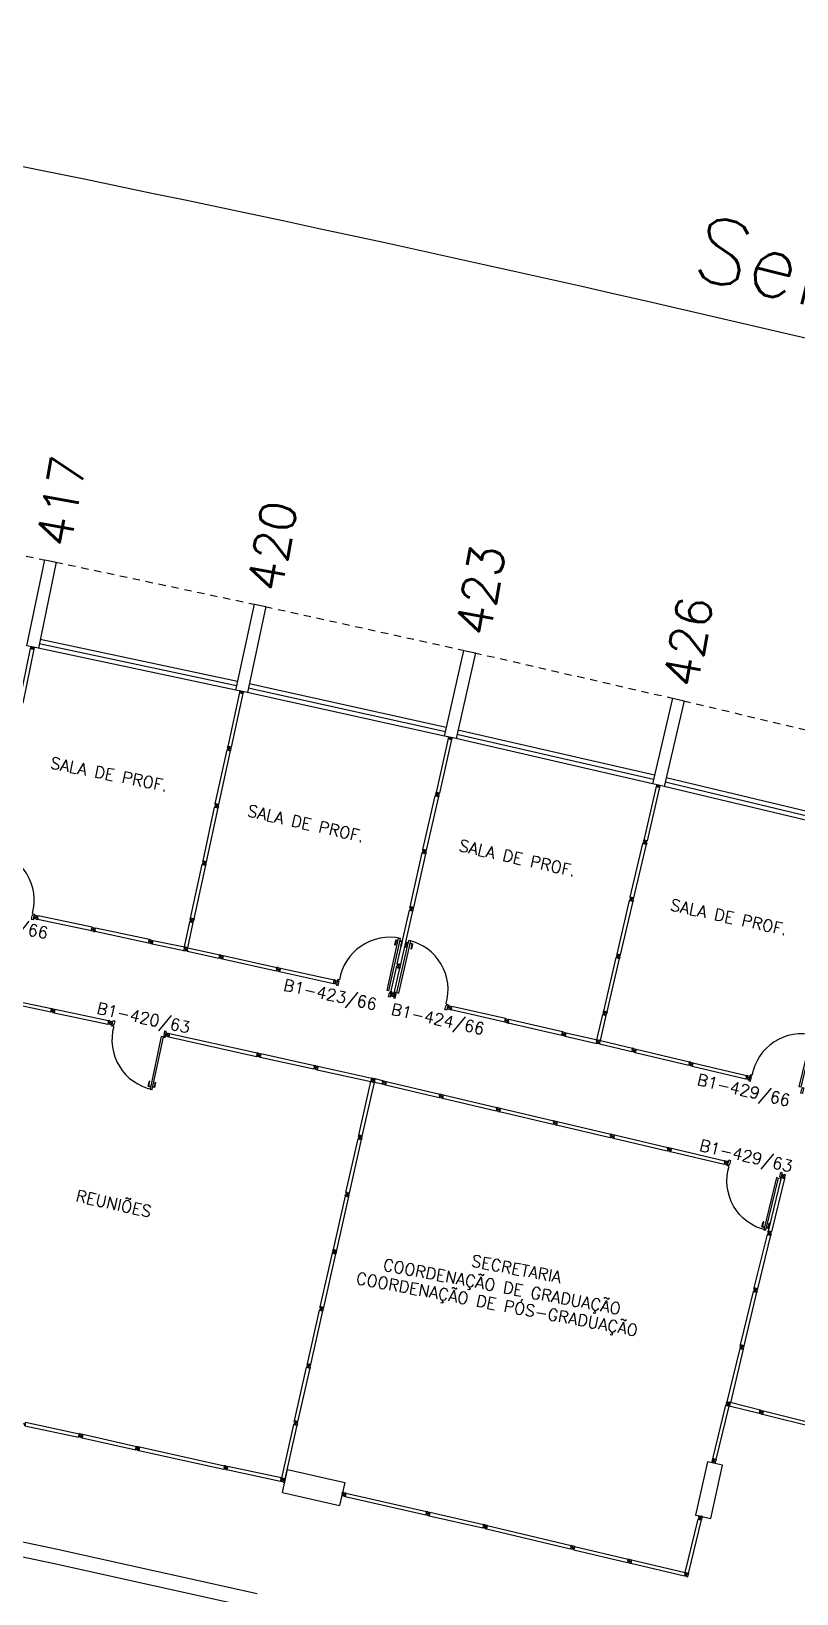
# Model space of a CAD drawing. Header units: millimetres. Extents: x 2757 to 3055, y 1102 to 1216.
# Drawn here: x 2997.98 to 3011.05, y 1180.28 to 1206.95 of the extents above; entities that cross this region are included whole.
import ezdxf

# ---------------------------------------------------------------- set-up
doc = ezdxf.new("R2010")
doc.units = ezdxf.units.MM
doc.linetypes.add('HIDDEN2', pattern=[0.1875, 0.125, -0.0625])
for name, color, linetype in [('BANC', 2, 'Continuous'), ('DIV', 2, 'Continuous'), ('ESQ', 1, 'Continuous'), ('ESTR', 3, 'Continuous'), ('NOPILAR1', 2, 'Continuous'), ('PROJ', 1, 'HIDDEN2'), ('TEXTO', 2, 'Continuous'), ('TEXTO-ENDEREÇO', 2, 'Continuous'), ('USO1', 2, 'Continuous')]:
    doc.layers.add(name, color=color, linetype=linetype)
doc.styles.add('1', font='romans.shx')
doc.styles.add('NOPILAR', font='simplex.shx', dxfattribs={"height": 0.6})
doc.styles.add('UNB-100', font='simplex.shx', dxfattribs={"height": 0.2})
doc.styles.add('UNB-100-1', font='simplex.shx', dxfattribs={"height": 0.2})
doc.dimstyles.new('1-600', dxfattribs={"dimtxt": 1.1, "dimasz": 2.5, "dimexe": 2, "dimexo": 4, "dimgap": 0.2, "dimtad": 1, "dimdec": 0, "dimzin": 4, "dimdsep": 46, "dimlunit": 6, "dimtxsty": '1', "dimblk1": 'NONE', "dimblk2": 'NONE', "dimsah": 1, "dimcen": 0, "dimclrd": 2, "dimclre": 2, "dimclrt": 2, "dimadec": 0, "dimazin": 0, "dimtfac": 1, "dimtdec": 0, "dimtmove": 2, "dimatfit": 3, "dimldrblk": 'NONE', "dimfxl": 1, "dimtolj": 1, "dimtzin": 0, "dimarcsym": 0})

# ---------------------------------------------------------------- blocks, each defined once
blk = doc.blocks.new('DIVMT-SLC')
for p, q in [((-0.03, 0.03), (-0.03, 0.006)), ((-0.008, 0.03), (-0.03, 0.03)), ((-0.0185, 0.006), (-0.03, 0.006)), ((-0.0185, -0.006), (-0.0185, 0.006)), ((-0.008, 0.03), (-0.008, 0.02)), ((-0.008, 0.02), (0.008, 0.02)), ((-0.0051, 0), (0.0051, 0)), ((0.0051, 0), (-0.0051, 0)), ((-0.0051, 0), (0.0051, 0)), ((0, -0.0051), (0, 0.0051)), ((0, 0.0051), (0, -0.0051)), ((0.008, 0.03), (0.008, 0.02)), ((0.008, 0.03), (0.03, 0.03)), ((0.0205, 0.006), (0.03, 0.006)), ((0.0205, -0.006), (0.0205, 0.006)), ((0.0205, 0.006), (0.0205, -0.006)), ((0.0205, 0.006), (0.03, 0.006)), ((0.97, 0.03), (0.03, 0.03)), ((0.03, 0.006), (0.03, 0.03)), ((0.03, -0.03), (0.03, 0.03)), ((0.03, -0.005), (0.03, 0.005)), ((0.97, -0.03), (0.97, 0.03)), ((0.97, 0.03), (0.97, 0.009)), ((0.97, 0.009), (0.97, 0.027)), ((0.9795, 0.006), (0.97, 0.006)), ((0.97, -0.005), (0.97, 0.005)), ((0.9795, 0.006), (0.9795, -0.006)), ((1.0051, 0), (0.9949, 0)), ((1, 0.0051), (1, -0.0051)), ((-0.0185, -0.006), (-0.03, -0.006)), ((-0.03, -0.03), (-0.03, -0.006)), ((-0.008, -0.03), (-0.03, -0.03)), ((-0.008, -0.03), (-0.008, -0.02)), ((-0.008, -0.02), (0.008, -0.02)), ((0.008, -0.03), (0.008, -0.02)), ((0.008, -0.03), (0.03, -0.03)), ((0.0205, -0.006), (0.03, -0.006)), ((0.0205, -0.006), (0.03, -0.006)), ((0.03, -0.006), (0.03, -0.03)), ((0.97, -0.03), (0.03, -0.03)), ((0.9795, -0.006), (0.97, -0.006)), ((0.97, -0.009), (0.97, -0.027))]:
    blk.add_line(p, q)
blk = doc.blocks.new('MTT-SLC')
for p, q in [((-0.008, 0.03), (-0.03, 0.03)), ((-0.03, 0.03), (-0.03, 0.006)), ((-0.0185, 0.006), (-0.03, 0.006)), ((-0.0185, -0.006), (-0.0185, 0.006)), ((-0.008, 0.03), (-0.008, 0.02)), ((-0.008, 0.02), (0.008, 0.02)), ((-0.0051, 0), (0.0051, 0)), ((0, -0.0051), (0, 0.0051)), ((0.008, 0.03), (0.03, 0.03)), ((0.008, 0.03), (0.008, 0.02)), ((0.0205, -0.006), (0.0205, 0.006)), ((0.0205, 0.006), (0.03, 0.006)), ((0.03, 0.006), (0.03, 0.03)), ((-0.03, -0.03), (-0.03, -0.006)), ((-0.0185, -0.006), (-0.03, -0.006)), ((-0.008, -0.03), (-0.03, -0.03)), ((-0.008, -0.02), (0.008, -0.02)), ((-0.008, -0.03), (-0.008, -0.02)), ((0.008, -0.03), (0.008, -0.02)), ((0.008, -0.03), (0.03, -0.03)), ((0.0205, -0.006), (0.03, -0.006)), ((0.03, -0.006), (0.03, -0.03))]:
    blk.add_line(p, q)
blk = doc.blocks.new('DIV-SLC')
for p, q in [((-0.0051, 0), (0.0051, 0)), ((0, -0.0051), (0, 0.0051)), ((0.0205, 0.006), (0.03, 0.006)), ((0.0205, -0.006), (0.0205, 0.006)), ((0.03, 0.03), (0.97, 0.03)), ((0.03, 0.03), (0.03, -0.03)), ((0.03, 0.009), (0.03, 0.027)), ((0.03, 0.005), (0.03, -0.005)), ((0.97, 0.03), (0.97, -0.03)), ((0.9795, 0.006), (0.97, 0.006)), ((0.97, 0.005), (0.97, -0.005)), ((0.9795, -0.006), (0.9795, 0.006)), ((1.0051, 0), (0.9949, 0)), ((0.9949, 0), (1.0051, 0)), ((1, -0.0051), (1, 0.0051)), ((0.0205, -0.006), (0.03, -0.006)), ((0.03, -0.03), (0.03, -0.009)), ((0.03, -0.009), (0.03, -0.027)), ((0.03, -0.03), (0.97, -0.03)), ((0.9795, -0.006), (0.97, -0.006))]:
    blk.add_line(p, q)
blk = doc.blocks.new('PDV2E-SLC')
at = {"layer": 'DIV', "color": 1}
for p, q in [((0.023, 0.925), (0.063, 0.925)), ((0.023, 0.925), (0.023, 0.835)), ((0.033, 0.835), (0.023, 0.835)), ((0.033, 0.915), (0.063, 0.915)), ((0.033, 0.915), (0.033, 0.835)), ((0.138, 0.925), (0.097, 0.925)), ((0.128, 0.915), (0.097, 0.915)), ((0.128, 0.915), (0.128, 0.835)), ((0.128, 0.835), (0.137, 0.835)), ((0.138, 0.925), (0.138, 0.835))]:
    blk.add_line(p, q, dxfattribs=at)
at = {"layer": 'DIV'}
for p, q in [((0.065, 0.05), (0.065, 0.965)), ((0.095, 0.965), (0.065, 0.965)), ((0.095, 0.05), (0.095, 0.965)), ((0.049, 0.05), (0.029, 0.05)), ((0.029, 0.05), (0.029, 0.035)), ((0.029, 0.035), (0.029, -0.035)), ((0.049, 0.02), (0.049, 0.05)), ((0.049, 0.02), (0.059, 0.02)), ((0.059, -0.05), (0.059, 0.02)), ((0.065, 0.05), (0.095, 0.05)), ((0.928, -0.05), (0.928, 0.02)), ((0.938, 0.02), (0.928, 0.02)), ((0.938, 0.05), (0.958, 0.05)), ((0.938, 0.02), (0.938, 0.05)), ((0.958, 0.05), (0.958, 0.035)), ((0.958, 0.035), (0.958, -0.035)), ((0.029, -0.035), (0.029, -0.05)), ((0.029, -0.05), (0.059, -0.05)), ((0.958, -0.05), (0.928, -0.05)), ((0.958, -0.035), (0.958, -0.05))]:
    blk.add_line(p, q, dxfattribs=at)
at = {"layer": 'DIV', "color": 1}
blk.add_arc((0.062, 0.1), 0.865, 356.6786, 90, dxfattribs=at)
blk = doc.blocks.new('DIVINI-SLC')
for p, q in [((-0.005, 0), (0.005, 0)), ((-0.005, 0), (0.005, 0)), ((0.008, 0.02), (0, 0.02)), ((0, 0.001), (0, 0.02)), ((0, -0.005), (0, 0.005)), ((0, -0.005), (0, 0.005)), ((0, -0.02), (0, 0.001)), ((0.008, 0.03), (0.03, 0.03)), ((0.008, 0.03), (0.008, 0.02)), ((0.02, 0.006), (0.03, 0.006)), ((0.02, 0.006), (0.02, -0.006)), ((0.02, -0.006), (0.02, 0.006)), ((0.02, 0.006), (0.03, 0.006)), ((0.02, -0.004), (0.02, 0.004)), ((0.023, 0.006), (0.027, 0.006)), ((0.03, -0.03), (0.03, 0.03)), ((0.03, 0.03), (0.03, -0.03)), ((0.03, 0.03), (0.97, 0.03)), ((0.03, 0.009), (0.03, 0.027)), ((0.03, 0.009), (0.03, 0.027)), ((0.03, -0.005), (0.03, 0.005)), ((0.03, 0.005), (0.03, -0.005)), ((0.97, 0.03), (0.97, -0.03)), ((0.98, 0.006), (0.97, 0.006)), ((0.97, 0.005), (0.97, -0.005)), ((0.98, -0.006), (0.98, 0.006)), ((0.995, 0), (1.005, 0)), ((1.005, 0), (0.995, 0)), ((1, -0.005), (1, 0.005)), ((0, -0.02), (0.008, -0.02)), ((0.008, -0.03), (0.008, -0.02)), ((0.008, -0.03), (0.03, -0.03)), ((0.02, -0.006), (0.03, -0.006)), ((0.02, -0.006), (0.03, -0.006)), ((0.023, -0.006), (0.027, -0.006)), ((0.03, -0.009), (0.03, -0.027)), ((0.03, -0.009), (0.03, -0.027)), ((0.03, -0.03), (0.03, -0.009)), ((0.03, -0.03), (0.97, -0.03)), ((0.98, -0.006), (0.97, -0.006))]:
    blk.add_line(p, q)
blk = doc.blocks.new('MDIVMT-SLC')
for p, q in [((-0.03, 0.03), (-0.03, 0.006)), ((-0.008, 0.03), (-0.03, 0.03)), ((-0.0185, 0.006), (-0.03, 0.006)), ((-0.0185, -0.006), (-0.0185, 0.006)), ((-0.008, 0.03), (-0.008, 0.02)), ((-0.008, 0.02), (0.008, 0.02)), ((-0.0051, 0), (0.0051, 0)), ((-0.0051, 0), (0.0051, 0)), ((0, -0.0051), (0, 0.0051)), ((0, -0.0051), (0, 0.0051)), ((0.008, 0.03), (0.008, 0.02)), ((0.008, 0.03), (0.03, 0.03)), ((0.0205, 0.006), (0.03, 0.006)), ((0.0205, -0.006), (0.0205, 0.006)), ((0.0205, 0.006), (0.03, 0.006)), ((0.0205, -0.006), (0.0205, 0.006)), ((0.03, 0.03), (0.03, -0.03)), ((0.03, 0.03), (0.47, 0.03)), ((0.03, 0.006), (0.03, 0.03)), ((0.03, 0.009), (0.03, 0.027)), ((0.03, 0.005), (0.03, -0.005)), ((0.47, 0.03), (0.47, -0.03)), ((0.4795, 0.006), (0.47, 0.006)), ((0.47, 0.005), (0.47, -0.005)), ((0.4795, -0.006), (0.4795, 0.006)), ((0.4949, 0), (0.5051, 0)), ((0.5051, 0), (0.4949, 0)), ((0.5, -0.0051), (0.5, 0.0051)), ((-0.0185, -0.006), (-0.03, -0.006)), ((-0.03, -0.03), (-0.03, -0.006)), ((-0.008, -0.03), (-0.03, -0.03)), ((-0.008, -0.03), (-0.008, -0.02)), ((-0.008, -0.02), (0.008, -0.02)), ((0.008, -0.03), (0.008, -0.02)), ((0.008, -0.03), (0.03, -0.03)), ((0.0205, -0.006), (0.03, -0.006)), ((0.0205, -0.006), (0.03, -0.006)), ((0.03, -0.006), (0.03, -0.03)), ((0.03, -0.03), (0.03, -0.009)), ((0.03, -0.009), (0.03, -0.027)), ((0.03, -0.03), (0.47, -0.03)), ((0.4795, -0.006), (0.47, -0.006))]:
    blk.add_line(p, q)
blk = doc.blocks.new('PDV2D-SLC')
at = {"layer": 'DIV'}
for p, q in [((0.03, 0.05), (0.06, 0.05)), ((0.03, 0.035), (0.03, 0.05)), ((0.03, -0.035), (0.03, 0.035)), ((0.06, 0.05), (0.06, -0.02)), ((0.941, 0.05), (0.941, -0.02)), ((0.971, 0.05), (0.941, 0.05)), ((0.971, 0.035), (0.971, 0.05)), ((0.971, -0.035), (0.971, 0.035)), ((0.03, -0.05), (0.03, -0.035)), ((0.05, -0.05), (0.03, -0.05)), ((0.05, -0.02), (0.06, -0.02)), ((0.05, -0.02), (0.05, -0.05)), ((0.079, -0.05), (0.109, -0.05)), ((0.079, -0.05), (0.079, -0.965)), ((0.109, -0.05), (0.109, -0.965)), ((0.951, -0.02), (0.941, -0.02)), ((0.951, -0.02), (0.951, -0.05)), ((0.951, -0.05), (0.971, -0.05)), ((0.971, -0.05), (0.971, -0.035)), ((0.109, -0.965), (0.079, -0.965))]:
    blk.add_line(p, q, dxfattribs=at)
at = {"layer": 'DIV', "color": 1}
for p, q in [((0.036, -0.925), (0.036, -0.835)), ((0.046, -0.835), (0.036, -0.835)), ((0.036, -0.925), (0.076, -0.925)), ((0.046, -0.915), (0.046, -0.835)), ((0.046, -0.915), (0.076, -0.915)), ((0.141, -0.915), (0.111, -0.915)), ((0.151, -0.925), (0.111, -0.925)), ((0.141, -0.915), (0.141, -0.835)), ((0.141, -0.835), (0.151, -0.835)), ((0.151, -0.925), (0.151, -0.835))]:
    blk.add_line(p, q, dxfattribs=at)
blk.add_arc((0.076, -0.1), 0.865, 270, 3.3214, dxfattribs=at)
blk = doc.blocks.new('*D105')
at = {"layer": 'DEFPOINTS', "color": 0, "transparency": 16777216}
for p in [(3020.102, 1199.512), (2994.816, 1198.615), (2994.524, 1197.144), (3030.185, 1190.02), (3029.769, 1188.579)]:
    blk.add_point(p, dxfattribs=at)
at = {"layer": 'USO1', "color": 2, "lineweight": -2, "transparency": 16777216}
for p, q in [((2995.594, 1202.539), (2996.469, 1206.951)), ((3031.294, 1193.864), (3032.541, 1198.185))]:
    blk.add_line(p, q, dxfattribs=at)
blk.add_arc((2911.608, 779.136), 434.15, 73.90244, 78.78048, dxfattribs=at)
at = {"layer": 'USO1', "color": 2, "transparency": 16777216, "insert": (3014.347, 1201.916), "char_height": 1.1, "attachment_point": 5, "rotation": 346.3415, "style": '1'}
blk.add_mtext('\\A1;Serviço Social', dxfattribs=at)
blk = doc.blocks.new('_NONE')
at = {"color": 0, "linetype": 'ByBlock'}
blk.add_circle((0, 0), 0.25, dxfattribs=at)
blk = doc.blocks.new('PILAR-SLC')
blk.add_lwpolyline([(0.2, 0), (0.2, -1.5), (0, -1.5), (0, 0)], close=True)

msp = doc.modelspace()

# ---------------------------------------------------------------- linework, layer by layer
at = {"layer": 'BANC'}
for p, q in [((2998.401, 1181.035), (2994.959, 1181.764)), ((2998.349, 1180.791), (2994.907, 1181.519)), ((3001.839, 1180.277), (2998.403, 1181.035)), ((3001.785, 1180.033), (2998.349, 1180.791))]:
    msp.add_line(p, q, dxfattribs=at)
at = {"layer": 'DIV'}
for p, q in [((3000.702, 1191.809), (3000.69, 1191.75)), ((3000.697, 1191.784), (3000.695, 1191.775)), ((3000.704, 1191.772), (3000.695, 1191.774)), ((3000.706, 1191.783), (3000.697, 1191.785)), ((3000.704, 1191.772), (3000.706, 1191.783)), ((3000.73, 1191.772), (3000.72, 1191.774)), ((3000.72, 1191.774), (3000.73, 1191.772)), ((3000.724, 1191.768), (3000.726, 1191.778)), ((2999.985, 1191.385), (2999.99, 1191.408)), ((3000.007, 1191.38), (2999.985, 1191.385)), ((3000.002, 1191.406), (2999.99, 1191.408)), ((2999.998, 1191.443), (2999.993, 1191.42)), ((3000.004, 1191.418), (2999.993, 1191.42)), ((3000.019, 1191.439), (2999.998, 1191.443)), ((3000.002, 1191.406), (3000.004, 1191.418)), ((3000.007, 1191.38), (3000.009, 1191.39)), ((3000.009, 1191.39), (3000.025, 1191.387)), ((3000.016, 1191.409), (3000.026, 1191.407)), ((3000.016, 1191.409), (3000.026, 1191.407)), ((3000.019, 1191.439), (3000.017, 1191.429)), ((3000.017, 1191.429), (3000.033, 1191.426)), ((3000.02, 1191.403), (3000.022, 1191.413)), ((3000.02, 1191.403), (3000.022, 1191.413)), ((3000.023, 1191.377), (3000.025, 1191.387)), ((3000.023, 1191.377), (3000.044, 1191.372)), ((3000.035, 1191.436), (3000.033, 1191.426)), ((3000.035, 1191.436), (3000.056, 1191.431)), ((3000.04, 1191.398), (3000.042, 1191.41)), ((3000.04, 1191.398), (3000.042, 1191.41)), ((3000.04, 1191.398), (3000.049, 1191.396)), ((3000.04, 1191.398), (3000.049, 1191.396)), ((3000.042, 1191.41), (3000.052, 1191.408)), ((3000.042, 1191.41), (3000.052, 1191.408)), ((3000.056, 1191.431), (3000.044, 1191.372)), ((3000.049, 1191.396), (3000.044, 1191.372)), ((3000.044, 1191.372), (3000.048, 1191.393)), ((3000.044, 1191.372), (3000.587, 1191.259)), ((3000.048, 1191.393), (3000.045, 1191.375)), ((3000.051, 1191.407), (3000.049, 1191.397)), ((3000.052, 1191.408), (3000.056, 1191.431)), ((3000.052, 1191.411), (3000.056, 1191.428)), ((3000.056, 1191.431), (3000.599, 1191.318)), ((3000.655, 1191.306), (3001.199, 1191.186)), ((3000.642, 1191.247), (3001.186, 1191.127)), ((3001.199, 1191.186), (3001.186, 1191.127)), ((3001.191, 1191.151), (3001.186, 1191.127)), ((3001.207, 1191.122), (3001.186, 1191.127)), ((3001.193, 1191.161), (3001.191, 1191.152)), ((3001.2, 1191.149), (3001.191, 1191.151)), ((3001.2, 1191.149), (3001.191, 1191.151)), ((3001.194, 1191.162), (3001.199, 1191.186)), ((3001.203, 1191.16), (3001.194, 1191.162)), ((3001.203, 1191.16), (3001.194, 1191.162)), ((3001.22, 1191.181), (3001.199, 1191.186)), ((3001.2, 1191.149), (3001.203, 1191.16)), ((3001.203, 1191.16), (3001.2, 1191.149)), ((3001.207, 1191.122), (3001.21, 1191.132)), ((3001.225, 1191.129), (3001.21, 1191.132)), ((3001.227, 1191.149), (3001.217, 1191.151)), ((3001.217, 1191.151), (3001.227, 1191.149)), ((3001.227, 1191.149), (3001.217, 1191.151)), ((3001.22, 1191.181), (3001.218, 1191.171)), ((3001.234, 1191.168), (3001.218, 1191.171)), ((3001.221, 1191.145), (3001.223, 1191.155)), ((3001.223, 1191.155), (3001.221, 1191.145)), ((3001.223, 1191.119), (3001.225, 1191.129)), ((3001.223, 1191.119), (3001.245, 1191.114)), ((3001.236, 1191.178), (3001.234, 1191.168)), ((3001.236, 1191.178), (3001.257, 1191.173)), ((3001.241, 1191.152), (3001.238, 1191.14)), ((3001.238, 1191.14), (3001.25, 1191.138)), ((3001.241, 1191.152), (3001.252, 1191.149)), ((3001.245, 1191.114), (3001.25, 1191.138)), ((3001.257, 1191.173), (3001.252, 1191.149)), ((2996.809, 1190.527), (2998.313, 1190.209)), ((2996.821, 1190.586), (2998.325, 1190.267)), ((2998.325, 1190.267), (2998.313, 1190.209)), ((2998.317, 1190.232), (2998.313, 1190.209)), ((2998.327, 1190.23), (2998.317, 1190.232)), ((2998.327, 1190.23), (2998.317, 1190.232)), ((2998.32, 1190.243), (2998.318, 1190.233)), ((2998.32, 1190.244), (2998.325, 1190.267)), ((2998.329, 1190.242), (2998.32, 1190.244)), ((2998.329, 1190.242), (2998.32, 1190.244)), ((2998.346, 1190.263), (2998.325, 1190.267)), ((2998.327, 1190.23), (2998.329, 1190.242)), ((2998.329, 1190.242), (2998.327, 1190.23)), ((2998.334, 1190.204), (2998.336, 1190.214)), ((2998.352, 1190.211), (2998.336, 1190.214)), ((2998.353, 1190.231), (2998.343, 1190.233)), ((2998.343, 1190.233), (2998.353, 1190.231)), ((2998.353, 1190.231), (2998.343, 1190.233)), ((2998.346, 1190.263), (2998.344, 1190.253)), ((2998.36, 1190.25), (2998.344, 1190.253)), ((2998.347, 1190.227), (2998.349, 1190.237)), ((2998.349, 1190.237), (2998.347, 1190.227)), ((2998.362, 1190.259), (2998.36, 1190.25)), ((2998.362, 1190.259), (2998.384, 1190.255)), ((2998.367, 1190.234), (2998.365, 1190.222)), ((2998.365, 1190.222), (2998.376, 1190.22)), ((2998.367, 1190.234), (2998.379, 1190.231)), ((2998.371, 1190.196), (2998.376, 1190.22)), ((2998.384, 1190.255), (2998.379, 1190.231)), ((3007.754, 1190.222), (3007.741, 1190.164)), ((2998.334, 1190.204), (2998.313, 1190.209)), ((2998.35, 1190.201), (2998.352, 1190.211)), ((2998.35, 1190.201), (2998.371, 1190.196)), ((3007.749, 1190.198), (3007.746, 1190.188)), ((3007.755, 1190.185), (3007.746, 1190.187)), ((3007.758, 1190.197), (3007.749, 1190.199)), ((3007.755, 1190.185), (3007.758, 1190.197)), ((3007.772, 1190.187), (3007.782, 1190.185)), ((3007.782, 1190.185), (3007.772, 1190.187)), ((3007.776, 1190.181), (3007.778, 1190.191)), ((3000.282, 1189.854), (3000.269, 1189.795)), ((3000.274, 1189.819), (3000.269, 1189.795)), ((3000.291, 1189.79), (3000.269, 1189.795)), ((3000.277, 1189.829), (3000.274, 1189.82)), ((3000.283, 1189.817), (3000.274, 1189.819)), ((3000.283, 1189.817), (3000.274, 1189.819)), ((3000.277, 1189.83), (3000.282, 1189.854)), ((3000.286, 1189.828), (3000.277, 1189.83)), ((3000.286, 1189.828), (3000.277, 1189.83)), ((3000.303, 1189.849), (3000.282, 1189.854)), ((3000.283, 1189.817), (3000.286, 1189.828)), ((3000.286, 1189.828), (3000.283, 1189.817)), ((3000.291, 1189.79), (3000.293, 1189.8)), ((3000.308, 1189.797), (3000.293, 1189.8)), ((3000.3, 1189.819), (3000.31, 1189.817)), ((3000.31, 1189.817), (3000.3, 1189.819)), ((3000.3, 1189.819), (3000.31, 1189.817)), ((3000.31, 1189.817), (3000.3, 1189.819)), ((3000.303, 1189.849), (3000.301, 1189.839)), ((3000.317, 1189.836), (3000.301, 1189.839)), ((3000.304, 1189.813), (3000.306, 1189.823)), ((3000.304, 1189.813), (3000.306, 1189.823)), ((3000.306, 1189.823), (3000.304, 1189.813)), ((3000.306, 1189.787), (3000.308, 1189.797)), ((3000.306, 1189.787), (3000.328, 1189.782)), ((3000.319, 1189.846), (3000.317, 1189.836)), ((3000.319, 1189.846), (3000.341, 1189.841)), ((3000.324, 1189.82), (3000.322, 1189.808)), ((3000.322, 1189.808), (3000.333, 1189.806)), ((3000.324, 1189.82), (3000.335, 1189.817)), ((3000.324, 1189.808), (3000.326, 1189.819)), ((3000.324, 1189.808), (3000.333, 1189.806)), ((3000.326, 1189.819), (3000.335, 1189.817)), ((3000.341, 1189.841), (3000.328, 1189.782)), ((3000.328, 1189.782), (3000.333, 1189.806)), ((3000.332, 1189.803), (3000.328, 1189.785)), ((3000.328, 1189.782), (3000.332, 1189.803)), ((3000.328, 1189.782), (3001.829, 1189.451)), ((3000.335, 1189.816), (3000.333, 1189.807)), ((3000.341, 1189.841), (3000.335, 1189.817)), ((3000.336, 1189.82), (3000.34, 1189.838)), ((3000.341, 1189.841), (3001.841, 1189.509)), ((3007.039, 1189.809), (3007.044, 1189.832)), ((3007.06, 1189.804), (3007.039, 1189.809)), ((3007.056, 1189.829), (3007.044, 1189.832)), ((3007.052, 1189.867), (3007.047, 1189.844)), ((3007.058, 1189.841), (3007.047, 1189.844)), ((3007.074, 1189.862), (3007.052, 1189.867)), ((3007.056, 1189.829), (3007.058, 1189.841)), ((3007.06, 1189.804), (3007.063, 1189.813)), ((3007.063, 1189.813), (3007.078, 1189.81)), ((3007.07, 1189.832), (3007.08, 1189.83)), ((3007.07, 1189.832), (3007.08, 1189.83)), ((3007.074, 1189.862), (3007.072, 1189.852)), ((3007.072, 1189.852), (3007.087, 1189.849)), ((3007.074, 1189.826), (3007.076, 1189.836)), ((3007.074, 1189.826), (3007.076, 1189.836)), ((3007.076, 1189.8), (3007.078, 1189.81)), ((3007.076, 1189.8), (3007.098, 1189.795)), ((3007.089, 1189.859), (3007.087, 1189.849)), ((3007.089, 1189.859), (3007.111, 1189.854)), ((3007.094, 1189.821), (3007.096, 1189.832)), ((3007.094, 1189.821), (3007.096, 1189.832)), ((3007.094, 1189.821), (3007.103, 1189.819)), ((3007.094, 1189.821), (3007.103, 1189.819)), ((3007.096, 1189.832), (3007.105, 1189.83)), ((3007.096, 1189.832), (3007.105, 1189.83)), ((3007.111, 1189.854), (3007.098, 1189.795)), ((3007.103, 1189.819), (3007.098, 1189.795)), ((3007.102, 1189.816), (3007.098, 1189.798)), ((3007.098, 1189.795), (3007.102, 1189.816)), ((3007.098, 1189.795), (3007.638, 1189.673)), ((3007.105, 1189.829), (3007.103, 1189.82)), ((3007.105, 1189.83), (3007.111, 1189.854)), ((3007.106, 1189.833), (3007.11, 1189.851)), ((3007.111, 1189.854), (3007.651, 1189.731)), ((3007.698, 1189.72), (3008.249, 1189.589)), ((3001.841, 1189.509), (3001.829, 1189.451)), ((3001.834, 1189.474), (3001.829, 1189.451)), ((3001.85, 1189.446), (3001.829, 1189.451)), ((3001.836, 1189.485), (3001.834, 1189.475)), ((3001.843, 1189.472), (3001.834, 1189.474)), ((3001.843, 1189.472), (3001.834, 1189.474)), ((3001.836, 1189.486), (3001.841, 1189.509)), ((3001.846, 1189.484), (3001.836, 1189.486)), ((3001.846, 1189.484), (3001.836, 1189.486)), ((3001.863, 1189.505), (3001.841, 1189.509)), ((3001.843, 1189.472), (3001.846, 1189.484)), ((3001.846, 1189.484), (3001.843, 1189.472)), ((3001.85, 1189.446), (3001.852, 1189.456)), ((3001.868, 1189.452), (3001.852, 1189.456)), ((3001.869, 1189.472), (3001.859, 1189.475)), ((3001.859, 1189.475), (3001.869, 1189.472)), ((3001.869, 1189.472), (3001.859, 1189.475)), ((3001.863, 1189.505), (3001.861, 1189.495)), ((3001.876, 1189.491), (3001.861, 1189.495)), ((3001.863, 1189.469), (3001.865, 1189.479)), ((3001.865, 1189.479), (3001.863, 1189.469)), ((3001.866, 1189.443), (3001.868, 1189.452)), ((3001.866, 1189.443), (3001.887, 1189.438)), ((3001.879, 1189.501), (3001.876, 1189.491)), ((3001.879, 1189.501), (3001.9, 1189.496)), ((3001.884, 1189.475), (3001.881, 1189.464)), ((3001.881, 1189.464), (3001.892, 1189.461)), ((3001.884, 1189.475), (3001.895, 1189.473)), ((3001.887, 1189.438), (3001.892, 1189.461)), ((3001.9, 1189.496), (3001.895, 1189.473)), ((3007.685, 1189.662), (3008.235, 1189.531)), ((3008.249, 1189.589), (3008.235, 1189.531)), ((3008.24, 1189.554), (3008.235, 1189.531)), ((3008.256, 1189.526), (3008.235, 1189.531)), ((3008.25, 1189.552), (3008.24, 1189.554)), ((3008.25, 1189.552), (3008.24, 1189.554)), ((3008.243, 1189.565), (3008.241, 1189.555)), ((3008.243, 1189.566), (3008.249, 1189.589)), ((3008.253, 1189.563), (3008.243, 1189.566)), ((3008.253, 1189.563), (3008.243, 1189.566)), ((3008.27, 1189.584), (3008.249, 1189.589)), ((3008.25, 1189.552), (3008.253, 1189.563)), ((3008.253, 1189.563), (3008.25, 1189.552)), ((3008.256, 1189.526), (3008.259, 1189.535)), ((3008.274, 1189.532), (3008.259, 1189.535)), ((3008.276, 1189.552), (3008.266, 1189.554)), ((3008.266, 1189.554), (3008.276, 1189.552)), ((3008.276, 1189.552), (3008.266, 1189.554)), ((3008.27, 1189.584), (3008.268, 1189.574)), ((3008.283, 1189.57), (3008.268, 1189.574)), ((3008.27, 1189.548), (3008.272, 1189.558)), ((3008.272, 1189.558), (3008.27, 1189.548)), ((3008.272, 1189.522), (3008.274, 1189.532)), ((3008.272, 1189.522), (3008.293, 1189.517)), ((3008.286, 1189.58), (3008.283, 1189.57)), ((3008.286, 1189.58), (3008.307, 1189.575)), ((3008.29, 1189.554), (3008.288, 1189.543)), ((3008.288, 1189.543), (3008.299, 1189.54)), ((3008.29, 1189.554), (3008.302, 1189.552)), ((3008.293, 1189.517), (3008.299, 1189.54)), ((3008.307, 1189.575), (3008.302, 1189.552)), ((3003.97, 1188.977), (3003.84, 1189.007)), ((3003.984, 1189.035), (3003.853, 1189.066)), ((3010.817, 1187.405), (3010.827, 1187.403)), ((3010.821, 1187.399), (3010.823, 1187.409)), ((3003.155, 1186.117), (3003.164, 1186.115)), ((3003.158, 1186.111), (3003.161, 1186.121)), ((3003.178, 1186.106), (3003.181, 1186.117)), ((3003.178, 1186.106), (3003.187, 1186.104)), ((3003.181, 1186.117), (3003.19, 1186.115)), ((3003.195, 1186.139), (3003.182, 1186.08)), ((3003.182, 1186.08), (3003.187, 1186.101)), ((3003.187, 1186.101), (3003.183, 1186.083)), ((3003.19, 1186.114), (3003.188, 1186.105)), ((3003.191, 1186.118), (3003.195, 1186.136)), ((3009.872, 1183.518), (3009.882, 1183.516)), ((3009.882, 1183.516), (3009.872, 1183.518)), ((3009.878, 1183.522), (3009.876, 1183.512)), ((3009.898, 1183.518), (3009.896, 1183.506)), ((3009.896, 1183.506), (3009.905, 1183.504)), ((3009.898, 1183.518), (3009.908, 1183.516)), ((3009.899, 1183.481), (3009.913, 1183.539)), ((3010.41, 1183.354), (3009.899, 1183.481)), ((3009.905, 1183.505), (3009.907, 1183.515)), ((3010.424, 1183.413), (3009.913, 1183.539)), ((3010.41, 1183.354), (3010.424, 1183.413)), ((3010.415, 1183.378), (3010.41, 1183.354)), ((3010.415, 1183.375), (3010.41, 1183.357)), ((3010.431, 1183.349), (3010.41, 1183.354)), ((3010.425, 1183.375), (3010.415, 1183.378)), ((3010.425, 1183.375), (3010.415, 1183.378)), ((3010.416, 1183.379), (3010.418, 1183.388)), ((3010.418, 1183.389), (3010.424, 1183.413)), ((3010.427, 1183.387), (3010.418, 1183.389)), ((3010.427, 1183.387), (3010.418, 1183.389)), ((3010.424, 1183.413), (3010.419, 1183.392)), ((3010.419, 1183.392), (3010.423, 1183.41)), ((3010.445, 1183.407), (3010.424, 1183.413)), ((3010.427, 1183.387), (3010.425, 1183.375)), ((3010.427, 1183.387), (3010.425, 1183.375)), ((3010.431, 1183.349), (3010.433, 1183.359)), ((3010.449, 1183.355), (3010.433, 1183.359)), ((3010.451, 1183.375), (3010.441, 1183.378)), ((3010.451, 1183.375), (3010.441, 1183.378)), ((3010.445, 1183.407), (3010.443, 1183.398)), ((3010.458, 1183.394), (3010.443, 1183.398)), ((3010.447, 1183.381), (3010.445, 1183.371)), ((3010.447, 1183.381), (3010.445, 1183.371)), ((3010.446, 1183.345), (3010.449, 1183.355)), ((3010.446, 1183.345), (3010.468, 1183.34)), ((3010.461, 1183.404), (3010.458, 1183.394)), ((3010.461, 1183.404), (3010.482, 1183.398)), ((3010.465, 1183.378), (3010.462, 1183.366)), ((3010.462, 1183.366), (3010.474, 1183.363)), ((3010.465, 1183.378), (3010.476, 1183.375)), ((3010.468, 1183.34), (3010.474, 1183.363)), ((3010.482, 1183.398), (3010.476, 1183.375)), ((2999.788, 1182.761), (2999.798, 1182.759)), ((2999.792, 1182.755), (2999.794, 1182.765)), ((2999.812, 1182.75), (2999.814, 1182.762)), ((2999.812, 1182.75), (2999.821, 1182.748)), ((2999.814, 1182.762), (2999.824, 1182.76)), ((2999.829, 1182.783), (2999.816, 1182.724)), ((2999.816, 1182.724), (2999.82, 1182.745)), ((2999.82, 1182.745), (2999.817, 1182.727)), ((2999.823, 1182.759), (2999.821, 1182.749)), ((2999.824, 1182.762), (2999.828, 1182.78)), ((2999.829, 1182.783), (3001.28, 1182.463)), ((2999.816, 1182.724), (3001.267, 1182.405)), ((3009.605, 1182.524), (3009.619, 1182.582)), ((3009.611, 1182.547), (3009.605, 1182.524)), ((3009.626, 1182.518), (3009.605, 1182.524)), ((3009.61, 1182.544), (3009.606, 1182.527)), ((3009.611, 1182.548), (3009.613, 1182.558)), ((3009.62, 1182.545), (3009.611, 1182.547)), ((3009.62, 1182.545), (3009.611, 1182.547)), ((3009.613, 1182.559), (3009.619, 1182.582)), ((3009.623, 1182.556), (3009.613, 1182.559)), ((3009.623, 1182.556), (3009.613, 1182.559)), ((3009.619, 1182.582), (3009.614, 1182.562)), ((3009.614, 1182.562), (3009.619, 1182.579)), ((3009.641, 1182.577), (3009.619, 1182.582)), ((3009.623, 1182.556), (3009.62, 1182.545)), ((3009.623, 1182.556), (3009.62, 1182.545)), ((3009.626, 1182.518), (3009.629, 1182.528)), ((3009.644, 1182.524), (3009.629, 1182.528)), ((3009.646, 1182.544), (3009.636, 1182.547)), ((3009.646, 1182.544), (3009.636, 1182.547)), ((3009.641, 1182.577), (3009.638, 1182.567)), ((3009.654, 1182.563), (3009.638, 1182.567)), ((3009.642, 1182.551), (3009.64, 1182.541)), ((3009.642, 1182.551), (3009.64, 1182.541)), ((3009.642, 1182.515), (3009.644, 1182.524)), ((3009.642, 1182.515), (3009.663, 1182.509)), ((3009.656, 1182.573), (3009.654, 1182.563)), ((3009.656, 1182.573), (3009.678, 1182.567)), ((3009.661, 1182.547), (3009.658, 1182.535)), ((3009.658, 1182.535), (3009.669, 1182.533)), ((3009.661, 1182.547), (3009.672, 1182.544)), ((3009.663, 1182.509), (3009.669, 1182.533)), ((3009.678, 1182.567), (3009.672, 1182.544)), ((3001.28, 1182.463), (3001.267, 1182.405)), ((3001.273, 1182.428), (3001.267, 1182.405)), ((3001.289, 1182.4), (3001.267, 1182.405)), ((3001.275, 1182.439), (3001.273, 1182.429)), ((3001.282, 1182.426), (3001.273, 1182.428)), ((3001.282, 1182.426), (3001.273, 1182.428)), ((3001.275, 1182.44), (3001.28, 1182.463)), ((3001.284, 1182.438), (3001.275, 1182.44)), ((3001.284, 1182.438), (3001.275, 1182.44)), ((3001.302, 1182.459), (3001.28, 1182.463)), ((3001.282, 1182.426), (3001.284, 1182.438)), ((3001.284, 1182.438), (3001.282, 1182.426)), ((3001.289, 1182.4), (3001.291, 1182.41)), ((3001.307, 1182.406), (3001.291, 1182.41)), ((3001.308, 1182.427), (3001.298, 1182.429)), ((3001.298, 1182.429), (3001.308, 1182.427)), ((3001.308, 1182.427), (3001.298, 1182.429)), ((3001.302, 1182.459), (3001.3, 1182.449)), ((3001.315, 1182.446), (3001.3, 1182.449)), ((3001.302, 1182.423), (3001.304, 1182.433)), ((3001.304, 1182.433), (3001.302, 1182.423)), ((3001.305, 1182.397), (3001.307, 1182.406)), ((3001.305, 1182.397), (3001.326, 1182.392)), ((3001.317, 1182.455), (3001.315, 1182.446)), ((3001.317, 1182.455), (3001.339, 1182.451)), ((3001.323, 1182.43), (3001.32, 1182.418)), ((3001.32, 1182.418), (3001.331, 1182.415)), ((3001.323, 1182.43), (3001.334, 1182.427)), ((3001.326, 1182.392), (3001.331, 1182.415)), ((3001.339, 1182.451), (3001.334, 1182.427)), ((3002.269, 1182.005), (3002.358, 1182.395)), ((3002.278, 1182.215), (3002.288, 1182.212)), ((3002.282, 1182.208), (3002.284, 1182.218)), ((3002.302, 1182.203), (3002.304, 1182.215)), ((3002.304, 1182.215), (3002.314, 1182.213)), ((3002.319, 1182.236), (3002.305, 1182.177)), ((3002.313, 1182.212), (3002.311, 1182.202)), ((3002.314, 1182.215), (3002.318, 1182.233)), ((3002.358, 1182.395), (3003.333, 1182.173)), ((3002.269, 1182.005), (3003.244, 1181.783)), ((3002.302, 1182.203), (3002.311, 1182.201)), ((3002.305, 1182.177), (3002.31, 1182.198)), ((3002.31, 1182.198), (3002.306, 1182.18)), ((3003.333, 1182.173), (3003.244, 1181.783)), ((3003.296, 1182.01), (3003.283, 1181.952)), ((3003.288, 1181.975), (3003.283, 1181.952)), ((3003.304, 1181.947), (3003.283, 1181.952)), ((3003.29, 1181.986), (3003.288, 1181.976)), ((3003.297, 1181.973), (3003.288, 1181.975)), ((3003.297, 1181.973), (3003.288, 1181.975)), ((3003.291, 1181.987), (3003.296, 1182.01)), ((3003.3, 1181.985), (3003.291, 1181.987)), ((3003.3, 1181.985), (3003.291, 1181.987)), ((3003.317, 1182.005), (3003.296, 1182.01)), ((3003.297, 1181.973), (3003.3, 1181.985)), ((3003.3, 1181.985), (3003.297, 1181.973)), ((3003.304, 1181.947), (3003.306, 1181.956)), ((3003.322, 1181.953), (3003.306, 1181.956)), ((3003.313, 1181.973), (3003.323, 1181.971)), ((3003.323, 1181.973), (3003.314, 1181.975)), ((3003.314, 1181.975), (3003.323, 1181.973)), ((3003.323, 1181.973), (3003.314, 1181.975)), ((3003.317, 1182.005), (3003.315, 1181.995)), ((3003.331, 1181.992), (3003.315, 1181.995)), ((3003.317, 1181.969), (3003.32, 1181.979)), ((3003.32, 1181.979), (3003.317, 1181.969)), ((3003.317, 1181.967), (3003.319, 1181.977)), ((3003.32, 1181.943), (3003.322, 1181.953)), ((3003.333, 1182.002), (3003.331, 1181.992)), ((3003.333, 1182.002), (3003.354, 1181.997)), ((3003.338, 1181.976), (3003.335, 1181.964)), ((3003.335, 1181.964), (3003.346, 1181.962)), ((3003.337, 1181.962), (3003.339, 1181.973)), ((3003.337, 1181.962), (3003.346, 1181.96)), ((3003.338, 1181.976), (3003.349, 1181.973)), ((3003.339, 1181.973), (3003.349, 1181.971)), ((3003.354, 1181.995), (3003.341, 1181.936)), ((3003.341, 1181.938), (3003.346, 1181.962)), ((3003.341, 1181.936), (3003.345, 1181.957)), ((3003.345, 1181.957), (3003.341, 1181.939)), ((3003.348, 1181.97), (3003.346, 1181.961)), ((3003.354, 1181.997), (3003.349, 1181.973)), ((3003.349, 1181.974), (3003.353, 1181.992)), ((3003.354, 1181.995), (3004.73, 1181.681)), ((3003.32, 1181.943), (3003.341, 1181.938)), ((3003.341, 1181.936), (3004.717, 1181.622)), ((3004.73, 1181.681), (3004.717, 1181.622)), ((3004.725, 1181.657), (3004.73, 1181.681)), ((3004.752, 1181.676), (3004.73, 1181.681)), ((3004.722, 1181.646), (3004.717, 1181.622)), ((3004.738, 1181.617), (3004.717, 1181.622)), ((3004.725, 1181.656), (3004.722, 1181.647)), ((3004.731, 1181.643), (3004.722, 1181.646)), ((3004.731, 1181.643), (3004.722, 1181.646)), ((3004.734, 1181.655), (3004.725, 1181.657)), ((3004.734, 1181.655), (3004.725, 1181.657)), ((3004.731, 1181.643), (3004.734, 1181.655)), ((3004.734, 1181.655), (3004.731, 1181.643)), ((3004.738, 1181.617), (3004.741, 1181.627)), ((3004.756, 1181.623), (3004.741, 1181.627)), ((3004.758, 1181.644), (3004.748, 1181.646)), ((3004.748, 1181.646), (3004.758, 1181.644)), ((3004.758, 1181.644), (3004.748, 1181.646)), ((3004.752, 1181.676), (3004.749, 1181.666)), ((3004.765, 1181.662), (3004.749, 1181.666)), ((3004.752, 1181.64), (3004.754, 1181.65)), ((3004.754, 1181.65), (3004.752, 1181.64)), ((3004.754, 1181.614), (3004.756, 1181.623)), ((3004.754, 1181.614), (3004.775, 1181.609)), ((3004.767, 1181.672), (3004.765, 1181.662)), ((3004.767, 1181.672), (3004.789, 1181.667)), ((3004.772, 1181.646), (3004.769, 1181.635)), ((3004.769, 1181.635), (3004.781, 1181.632)), ((3004.772, 1181.646), (3004.783, 1181.644)), ((3004.775, 1181.609), (3004.781, 1181.632)), ((3004.789, 1181.667), (3004.783, 1181.644)), ((3005.726, 1181.423), (3005.736, 1181.421)), ((3005.73, 1181.417), (3005.732, 1181.427)), ((3005.749, 1181.411), (3005.752, 1181.423)), ((3005.749, 1181.411), (3005.759, 1181.409)), ((3005.752, 1181.423), (3005.761, 1181.421)), ((3005.767, 1181.444), (3005.753, 1181.386)), ((3005.761, 1181.42), (3005.759, 1181.41)), ((3005.762, 1181.424), (3005.766, 1181.441)), ((3005.767, 1181.444), (3007.201, 1181.102)), ((3005.753, 1181.386), (3005.758, 1181.406)), ((3005.753, 1181.386), (3007.187, 1181.044)), ((3005.758, 1181.406), (3005.754, 1181.389)), ((3007.201, 1181.102), (3007.187, 1181.044)), ((3007.193, 1181.067), (3007.187, 1181.044)), ((3007.209, 1181.039), (3007.187, 1181.044)), ((3007.195, 1181.078), (3007.193, 1181.068)), ((3007.202, 1181.065), (3007.193, 1181.067)), ((3007.202, 1181.065), (3007.193, 1181.067)), ((3007.196, 1181.079), (3007.201, 1181.102)), ((3007.205, 1181.077), (3007.196, 1181.079)), ((3007.205, 1181.077), (3007.196, 1181.079)), ((3007.223, 1181.097), (3007.201, 1181.102)), ((3007.202, 1181.065), (3007.205, 1181.077)), ((3007.205, 1181.077), (3007.202, 1181.065)), ((3007.209, 1181.039), (3007.211, 1181.048)), ((3007.226, 1181.045), (3007.211, 1181.048)), ((3007.228, 1181.065), (3007.218, 1181.067)), ((3007.218, 1181.067), (3007.228, 1181.065)), ((3007.228, 1181.065), (3007.218, 1181.067)), ((3007.223, 1181.097), (3007.22, 1181.087)), ((3007.236, 1181.084), (3007.22, 1181.087)), ((3007.222, 1181.061), (3007.225, 1181.071)), ((3007.225, 1181.071), (3007.222, 1181.061)), ((3007.224, 1181.035), (3007.226, 1181.045)), ((3007.224, 1181.035), (3007.246, 1181.03)), ((3007.238, 1181.093), (3007.236, 1181.084)), ((3007.238, 1181.093), (3007.259, 1181.088)), ((3007.243, 1181.068), (3007.24, 1181.056)), ((3007.24, 1181.056), (3007.251, 1181.053)), ((3007.243, 1181.068), (3007.254, 1181.065)), ((3007.246, 1181.03), (3007.251, 1181.053)), ((3007.259, 1181.088), (3007.254, 1181.065))]:
    msp.add_line(p, q, dxfattribs=at)
msp.add_lwpolyline([(3009.324, 1181.62), (3009.584, 1181.562), (3009.785, 1182.474), (3009.525, 1182.531)], close=True, dxfattribs=at)
at = {"layer": 'ESQ'}
for p, q in [((3001.473, 1195.704), (2998.1, 1196.418)), ((3001.488, 1195.777), (2998.115, 1196.491)), ((3001.504, 1195.851), (2998.131, 1196.565)), ((3005.036, 1194.919), (3001.668, 1195.662)), ((3005.052, 1194.992), (3001.685, 1195.735)), ((3005.068, 1195.066), (3001.701, 1195.808)), ((3008.625, 1194.25), (3005.264, 1195.021)), ((3008.591, 1194.104), (3005.231, 1194.875)), ((3008.608, 1194.177), (3005.247, 1194.948)), ((3012.14, 1193.258), (3008.786, 1194.058)), ((3012.158, 1193.331), (3008.804, 1194.131)), ((3012.175, 1193.404), (3008.821, 1194.204))]:
    msp.add_line(p, q, dxfattribs=at)
at = {"layer": 'PROJ'}
for p, q in [((2994.806, 1198.617), (2998.198, 1197.93)), ((2998.394, 1197.889), (3001.779, 1197.172)), ((3001.975, 1197.13), (3005.354, 1196.385)), ((3005.549, 1196.341), (3008.922, 1195.567)), ((3009.117, 1195.521), (3012.483, 1194.719))]:
    msp.add_line(p, q, dxfattribs=at)

# ---------------------------------------------------------------- block references
at = {"layer": 'DIV'}
for name, p, rotation in [('DIVINI-SLC', (2998.001, 1196.438), 258.3861757123216), ('DIVINI-SLC', (3001.57, 1195.683), 257.8983757123216), ('DIVINI-SLC', (3005.133, 1194.897), 257.4105757123216), ('DIVMT-SLC', (3001.361, 1194.705), 257.6014592458077), ('DIVMT-SLC', (3004.915, 1193.921), 257.1136592458077), ('DIVINI-SLC', (3008.688, 1194.081), 256.9227757123217), ('DIVMT-SLC', (3001.148, 1193.728), 257.8526401987342), ('PDV2E-SLC', (2997.086, 1192.031), 348.0120582532916), ('DIVMT-SLC', (3004.694, 1192.946), 257.3648401987343), ('DIVMT-SLC', (3008.462, 1193.107), 256.6258592458076), ('DIVMT-SLC', (3000.937, 1192.751), 257.7948040021593), ('DIVMT-SLC', (3008.233, 1192.134), 256.8770401987342), ('DIVMT-SLC', (2998.065, 1191.824), 348.1849395974363), ('DIVMT-SLC', (3004.474, 1191.97), 257.3070040021593), ('DIVMT-SLC', (2999.043, 1191.616), 347.9604679424477), ('MDIVMT-SLC', (3000.619, 1191.283), 77.80490666988075), ('MTT-SLC', (3000.725, 1191.773), 167.989606662322), ('PDV2D-SLC', (3004.151, 1190.504), 167.4824976035728), ('PDV2E-SLC', (3004.151, 1190.504), 347.0364582532915), ('DIVMT-SLC', (3002.198, 1190.934), 167.5456233087274), ('MTT-SLC', (3004.254, 1190.995), 347.0573436579633), ('DIVMT-SLC', (3008.005, 1191.16), 256.8192040021593), ('DIVMT-SLC', (3003.175, 1190.719), 167.5858485012792), ('MDIVMT-SLC', (3004.144, 1190.505), 77.31710666988076), ('DIVMT-SLC', (2999.326, 1190.025), 168.070065763344), ('DIVMT-SLC', (3005.126, 1190.28), 347.2093395974363), ('MTT-SLC', (3007.777, 1190.186), 167.014006662322), ('PDV2E-SLC', (3000.305, 1189.818), 168.0849796573629), ('DIVMT-SLC', (3006.101, 1190.056), 346.9848679424476), ('MDIVMT-SLC', (3007.662, 1189.698), 76.82930666988075), ('PDV2D-SLC', (3011.189, 1188.857), 166.5068976035728), ('DIVMT-SLC', (3002.841, 1189.259), 167.582265763344), ('DIVMT-SLC', (3009.244, 1189.32), 166.5700233087274), ('DIVMT-SLC', (3003.817, 1189.043), 167.582265763344), ('DIVMT-SLC', (3010.216, 1189.089), 166.6102485012792), ('DIVMT-SLC', (3003.817, 1189.043), 257.3269788716892), ('MTT-SLC', (3004.006, 1188.999), 166.8292170700851), ('DIVMT-SLC', (3004.98, 1188.771), 166.8292170700851), ('DIVMT-SLC', (3005.954, 1188.543), 166.8292170700851), ('DIVMT-SLC', (3006.927, 1188.315), 166.8292170700851), ('DIVMT-SLC', (3003.598, 1188.068), 257.2622992112164), ('DIVMT-SLC', (3007.901, 1188.088), 166.8292170700851), ('DIVMT-SLC', (3008.875, 1187.86), 166.8292170700851), ('DIVMT-SLC', (3009.848, 1187.632), 166.8292170700851), ('DIVMT-SLC', (3010.586, 1186.432), 76.35138203681932), ('MTT-SLC', (3010.822, 1187.404), 256.3488394360863), ('MTT-SLC', (3003.378, 1187.092), 347.1792294060897), ('DIVMT-SLC', (3010.586, 1186.432), 256.2866992112163), ('DIVMT-SLC', (3003.159, 1186.116), 257.2401694566594), ('DIVMT-SLC', (3010.348, 1185.461), 256.503920507288), ('DIVMT-SLC', (3002.939, 1185.141), 257.3374319865706), ('MTT-SLC', (3010.115, 1184.489), 256.3118032267581), ('DIVMT-SLC', (3002.718, 1184.166), 257.3848506451483), ('DIVMT-SLC', (3009.877, 1183.517), 256.3618319865706), ('DIVMT-SLC', (3011.417, 1183.136), 166.0900103531744), ('DIV-SLC', (2997.847, 1183.181), 347.9703642060337), ('MTT-SLC', (2998.826, 1182.976), 347.4650719777653), ('DIVMT-SLC', (3002.499, 1183.19), 257.3407629525587), ('DIV-SLC', (2998.826, 1182.976), 347.2850340436183), ('MTT-SLC', (2999.793, 1182.76), 254.9985094508757), ('MTT-SLC', (3002.283, 1182.213), 347.1523019818994), ('DIVMT-SLC', (3005.728, 1181.423), 167.1748718363569), ('MTT-SLC', (3005.731, 1181.422), 346.6645019818994), ('DIVMT-SLC', (3009.404, 1181.574), 256.3651629525587), ('DIVMT-SLC', (3008.196, 1180.832), 166.6034596204563), ('DIVMT-SLC', (3009.169, 1180.602), 166.6870718363569)]:
    msp.add_blockref(name, p, dxfattribs=dict(at, rotation=rotation))
at = {"layer": 'DIV', "xscale": -1}
for name, p, rotation in [('PDV2D-SLC', (3010.822, 1187.404), 346.3690663372248), ('DIVMT-SLC', (3003.157, 1186.117), 257.2622992112562), ('DIVMT-SLC', (3009.881, 1183.516), 256.5039205072569), ('DIV-SLC', (3002.272, 1182.217), 347.8877541045493)]:
    msp.add_blockref(name, p, dxfattribs=dict(at, rotation=rotation))
at = {"layer": 'ESTR'}
for p, rotation in [((2998.212, 1197.927), 348.2926829268289), ((3001.793, 1197.17), 347.8048780487799), ((3005.369, 1196.382), 347.3170731707306), ((3008.937, 1195.564), 346.8292682926822)]:
    msp.add_blockref('PILAR-SLC', p, dxfattribs=dict(at, rotation=rotation))

# ---------------------------------------------------------------- texts
at = {"layer": 'NOPILAR1', "style": 'NOPILAR'}
for s, p in [('417', (2998.648, 1198.116)), ('417', (2998.648, 1198.116)), ('420', (3002.249, 1197.35)), ('420', (3002.249, 1197.35)), ('423', (3005.805, 1196.597)), ('423', (3005.805, 1196.597)), ('426', (3009.349, 1195.718)), ('426', (3009.349, 1195.718))]:
    msp.add_text(s, height=0.6, rotation=79.5415, dxfattribs=at).set_placement(p)
at = {"layer": 'TEXTO', "style": 'UNB-100'}
for s, rotation, p in [('SALA DE PROF.', 348.7044, (2998.295, 1194.368)), ('SALA DE PROF.', 347.2119, (3001.658, 1193.554)), ('SALA DE PROF.', 347.4073, (3005.268, 1192.96)), ('SALA DE PROF.', 347.7346, (3008.878, 1191.946)), ('REUNIÕES', 347.5333, (2998.728, 1186.981)), ('COORDENAÇÃO DE GRADUAÇÃO', 349.3597, (3003.974, 1185.8)), ('SECRETARIA', 349.3597, (3005.483, 1185.866)), ('COORDENAÇÃO DE PÓS-GRADUAÇÃO', 349.3597, (3003.515, 1185.571))]:
    msp.add_text(s, height=0.2, rotation=rotation, dxfattribs=at).set_placement(p)
at = {"layer": 'TEXTO-ENDEREÇO', "style": 'UNB-100-1'}
for s, rotation, p in [('B1-418/66', 348.6706, (2996.657, 1191.773)), ('B1-423/66', 347.8059, (3002.274, 1190.579)), ('B1-420/63', 347.8059, (2999.086, 1190.183)), ('B1-424/66', 347.5526, (3004.11, 1190.166)), ('B1-429/66', 346.7687, (3009.334, 1188.965)), ('B1-429/63', 346.6602, (3009.376, 1187.843))]:
    msp.add_text(s, height=0.2, rotation=rotation, dxfattribs=at).set_placement(p)

# ---------------------------------------------------------------- dimensions: what is measured, and where the dimension line sits
at = {"layer": 'USO1'}
dim = msp.add_angular_dim_2l(base=(3020.102, 1199.512), line1=((2994.816, 1198.615), (2994.524, 1197.144)), line2=((3029.769, 1188.579), (3030.185, 1190.02)), text='Serviço Social', dimstyle='1-600', override={"dimazin": 1}, dxfattribs=at)
dim.commit()
dim.dimension.update_dxf_attribs({"geometry": '*D105', "text_midpoint": (3014.347, 1201.916)})

doc.saveas('drawing.dxf')
